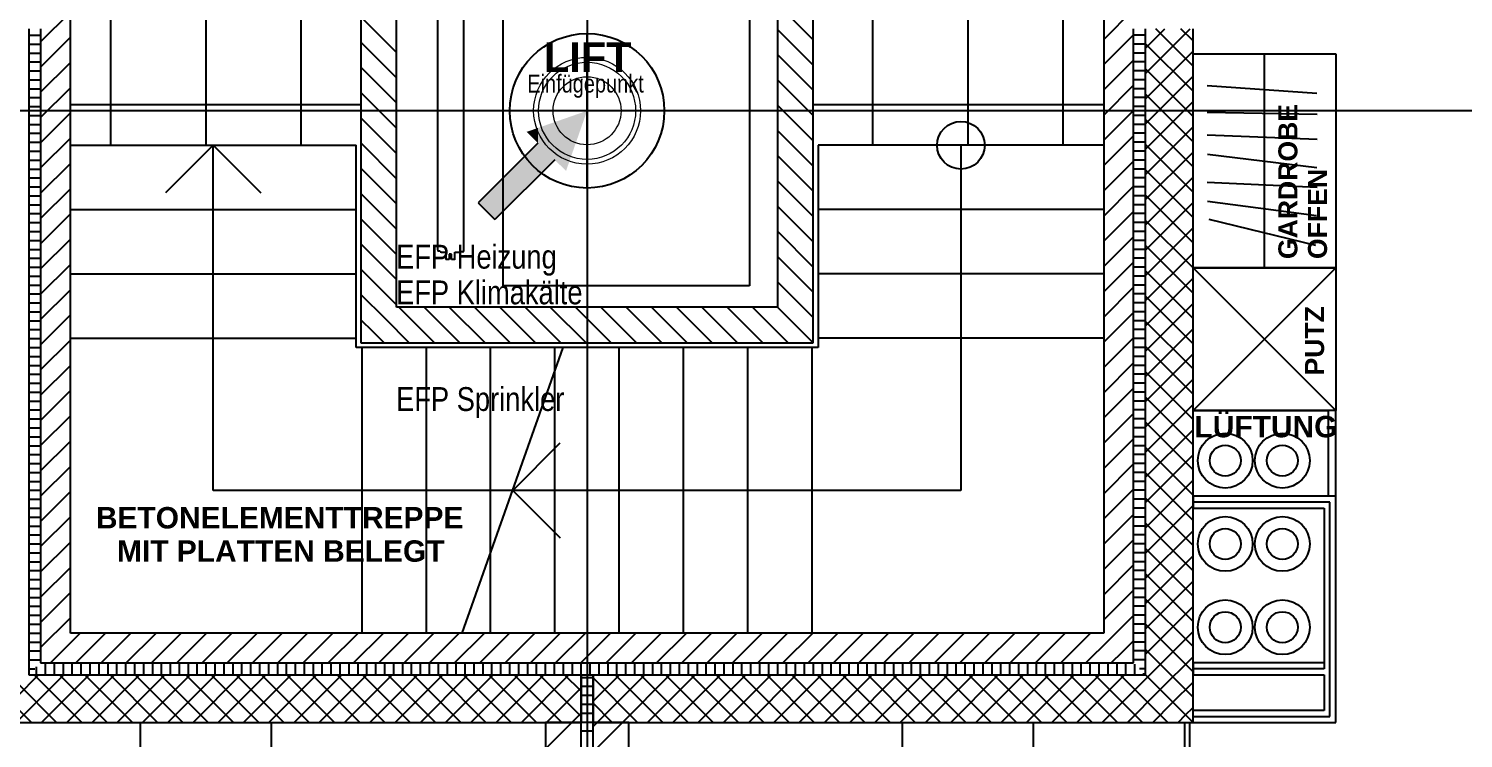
# Model space of a CAD drawing. Extents: x -13068 to 19137, y -13507 to 12485.
# Drawn here: x -2345 to 3680, y -2637 to 345 of the extents above; entities that cross this region are included whole.
import ezdxf

# ---------------------------------------------------------------- set-up
doc = ezdxf.new("R2010")
doc.units = 0
doc.header["$LTSCALE"] = 50
doc.layers.get('0').update_dxf_attribs({"lineweight": 18})
for name, color, linetype, lineweight, true_color in [('A04_1.OGHaus 7$0$010 Aussenwände', 9, 'Continuous', 25, 0x808080), ('A04_1.OGHaus 7$0$015 Innenwände', 9, 'Continuous', 25, 0x808080), ('A04_1.OGHaus 7$0$015 Innenwände Bauteilschraffuren', 9, 'Continuous', 25, 0x808080), ('A04_1.OGHaus 7$0$015 Innenwände Schichttrennlinien', 9, 'Continuous', 25, 0x808080), ('A04_1.OGHaus 7$0$055 Treppen _ Lift', 9, 'Continuous', 25, 0x808080), ('A04_1.OGHaus 7$0$060 Möbel Einbau', 9, 'Continuous', 25, 0x808080), ('A04_1.OGHaus 7$0$090 Schraffuren', 9, 'Continuous', 25, 0x808080), ('A04_1.OGHaus 7$0$090 Schraffuren Bauteilschraffuren', 9, 'Continuous', 25, 0x808080), ('A04_1.OGHaus 7$0$105 Bemassungen Projekt', 9, 'Continuous', 25, 0x808080), ('A04_1.OGHaus 7$0$155 Beschriftungen Projekt', 9, 'Continuous', 25, 0x808080), ('MRI XREF', 9, 'Continuous', 25, 0x808080)]:
    doc.layers.add(name, color=color, linetype=linetype, lineweight=lineweight, true_color=true_color)
for name, color, linetype, lineweight, true_color, plot in [('H-EINFÜGEPUNKT', 240, 'Continuous', 25, 0xff003f, False), ('K-EINFÜGEPUNKT', 7, 'Continuous', 25, 0xfe00fe, False), ('MRI-EINFÜGEPUNKT', 4, 'Continuous', 25, 0x00ffff, False), ('SP-EINFÜGEPUNKT', 7, 'Continuous', 25, 0x999900, False)]:
    doc.layers.add(name, color=color, linetype=linetype, lineweight=lineweight, true_color=true_color, plot=plot)
doc.styles.add('MRI', font='ARIALN.TTF')
doc.styles.get("Standard").update_dxf_attribs({"font": 'ARIALN.TTF'})

# ---------------------------------------------------------------- blocks, each defined once
blk = doc.blocks.new('Blockreferenz-A0MMLJMZLK', base_point=(-251.2, 76.8))
at = {"color": 0, "linetype": 'ByBlock', "lineweight": 0, "insert": (-251.2, 151.8), "char_height": 75, "attachment_point": 1}
blk.add_mtext('{\\W0.8;\\fArial;Einfügepunkt}', dxfattribs=at)
blk = doc.blocks.new('Blockreferenz-A0MMLJN1LK', base_point=(-457.5, -457.5))
at = {"color": 0, "linetype": 'ByBlock', "lineweight": 0}
for points in [[(-206.1, -276.8), (-206.1, -72), (-135.4, -47.3)], [(-206.1, -276.8), (-135.4, -47.3), (-135.4, -206.1)], [(-135.4, -206.1), (-135.4, -47.3), (-88.4, -30.9)], [(-135.4, -206.1), (-88.4, -30.9), (-88.4, -253)], [(-88.4, -253), (-88.4, -30.9), (0, 0)], [(-253, -88.4), (-206.1, -72), (-206.1, -135.4)], [(-253, -323.7), (-253, -182.3), (-206.1, -135.4)], [(-253, -323.7), (-206.1, -135.4), (-206.1, -276.8)], [(-386.8, -457.5), (-386.8, -316.1), (-253, -182.3)], [(-386.8, -457.5), (-253, -182.3), (-253, -323.7)], [(-457.5, -386.8), (-386.8, -316.1), (-386.8, -457.5)]]:
    blk.add_solid(points, dxfattribs=at)
blk = doc.blocks.new('Blockreferenz-A0MMLJN3LK', base_point=(-11667.3, -13506.6))
at = {"layer": 'A04_1.OGHaus 7$0$010 Aussenwände', "color": 0, "linetype": 'ByBlock', "lineweight": -2}
for p, q in [((0, 11415), (0, -11415)), ((11667.3, 0), (-11667.3, 0))]:
    blk.add_line(p, q, dxfattribs=at)
at = {"layer": 'A04_1.OGHaus 7$0$015 Innenwände', "color": 0, "linetype": 'ByBlock', "lineweight": -2}
for p, q in [((-950, 975), (-950, -975)), ((950, -975), (950, 975)), ((-800, -825), (-800, 825)), ((800, 825), (800, -825)), ((-2170, -2195), (-2170, 430)), ((2170, 430), (2170, -2195)), ((2545, -2570), (2545, 345)), ((800, -825), (-800, -825)), ((-950, -975), (950, -975)), ((2545, -1620), (2545, -1645)), ((3145, -1620), (2545, -1620)), ((3145, -2570), (3145, -1620)), ((2545, -1645), (2545, -1670)), ((2545, -1670), (3095, -1670)), ((3095, -1670), (3095, -2345)), ((2170, -2195), (-2170, -2195)), ((2545, -2320), (2545, -2345)), ((3095, -2320), (2545, -2320)), ((2545, -2345), (2545, -2370)), ((3095, -2320), (3095, -2345)), ((2545, -2370), (3095, -2370)), ((3095, -2370), (3095, -2520)), ((2545, -2545), (2545, -2520)), ((3095, -2520), (2545, -2520)), ((-2545, -2570), (-25, -2570)), ((-175, -2570), (-175, -9395)), ((-25, -2570), (-175, -2570)), ((175, -2570), (25, -2570)), ((25, -2570), (2545, -2570)), ((175, -9395), (175, -2570)), ((2545, -2570), (2545, -2545)), ((2545, -2570), (3145, -2570))]:
    blk.add_line(p, q, dxfattribs=at)
at = {"layer": 'A04_1.OGHaus 7$0$015 Innenwände Bauteilschraffuren', "color": 0, "linetype": 'ByBlock', "lineweight": -2}
for p, q in [((800, 448.1), (950, 298.1)), ((2170, 300.2), (2295, 425.2)), ((-2295, 290), (-2170, 415)), ((-950, 395), (-800, 245)), ((-2345, 317.8), (-2295, 317.8)), ((-2295, 183.9), (-2170, 308.9)), ((800, 342), (950, 192)), ((2170, 194.1), (2295, 319.1)), ((2345, 317.8), (2295, 317.8)), ((2345, 263.1), (2426.9, 345)), ((2345, 157), (2533, 345)), ((2545, 188), (2388, 345)), ((2545, 294.1), (2494.1, 345)), ((-2345, 280.3), (-2295, 280.3)), ((-2345, 242.8), (-2295, 242.8)), ((-950, 288.9), (-800, 138.9)), ((2345, 280.3), (2295, 280.3)), ((2345, 242.8), (2295, 242.8)), ((2545, 82), (2345, 282)), ((2345, 50.9), (2545, 250.9)), ((-2345, 205.3), (-2295, 205.3)), ((-2295, 77.8), (-2170, 202.8)), ((-950, 182.9), (-800, 32.9)), ((800, 236), (950, 86)), ((2170, 88.1), (2295, 213.1)), ((2345, 205.3), (2295, 205.3)), ((-2345, 167.8), (-2295, 167.8)), ((-2345, 130.3), (-2295, 130.3)), ((800, 129.9), (950, -20.1)), ((2345, 167.8), (2295, 167.8)), ((2345, 130.3), (2295, 130.3)), ((2545, -24.1), (2345, 175.9)), ((2345, -55.1), (2545, 144.9)), ((-2345, 92.8), (-2295, 92.8)), ((-2295, -28.2), (-2170, 96.8)), ((-950, 76.8), (-800, -73.2)), ((2170, -18), (2295, 107)), ((2345, 92.8), (2295, 92.8)), ((2545, -130.2), (2345, 69.8)), ((-2345, 55.3), (-2295, 55.3)), ((-2345, 17.8), (-2295, 17.8)), ((800, 23.8), (950, -126.2)), ((2170, -124.1), (2295, 0.9)), ((2345, 55.3), (2295, 55.3)), ((2345, 17.8), (2295, 17.8)), ((2345, -161.2), (2545, 38.8)), ((-2345, -19.7), (-2295, -19.7)), ((-2345, -57.2), (-2295, -57.2)), ((-2295, -134.3), (-2170, -9.3)), ((-950, -29.3), (-800, -179.3)), ((2345, -19.7), (2295, -19.7)), ((2345, -57.2), (2295, -57.2)), ((2545, -236.2), (2345, -36.2)), ((-2345, -94.7), (-2295, -94.7)), ((-2295, -240.4), (-2170, -115.4)), ((800, -82.2), (950, -232.2)), ((2170, -230.1), (2295, -105.1)), ((2345, -94.7), (2295, -94.7)), ((2345, -267.3), (2545, -67.3)), ((-2345, -132.2), (-2295, -132.2)), ((-2345, -169.7), (-2295, -169.7)), ((-950, -135.3), (-800, -285.3)), ((2345, -132.2), (2295, -132.2)), ((2345, -169.7), (2295, -169.7)), ((2545, -342.3), (2345, -142.3)), ((2345, -373.3), (2545, -173.3)), ((-2345, -207.2), (-2295, -207.2)), ((-2295, -346.4), (-2170, -221.4)), ((800, -188.3), (950, -338.3)), ((2170, -336.2), (2295, -211.2)), ((2345, -207.2), (2295, -207.2)), ((-2345, -244.7), (-2295, -244.7)), ((-2345, -282.2), (-2295, -282.2)), ((-950, -241.4), (-800, -391.4)), ((800, -294.4), (950, -444.4)), ((2345, -244.7), (2295, -244.7)), ((2345, -282.2), (2295, -282.2)), ((2545, -448.4), (2345, -248.4)), ((2345, -479.4), (2545, -279.4)), ((-2345, -319.7), (-2295, -319.7)), ((-2345, -357.2), (-2295, -357.2)), ((-2295, -452.5), (-2170, -327.5)), ((-950, -347.5), (-800, -497.5)), ((2170, -442.3), (2295, -317.3)), ((2345, -319.7), (2295, -319.7)), ((2345, -357.2), (2295, -357.2)), ((2545, -554.4), (2345, -354.4)), ((-2345, -394.7), (-2295, -394.7)), ((800, -400.4), (950, -550.4)), ((2345, -394.7), (2295, -394.7)), ((2345, -585.5), (2545, -385.5)), ((-2345, -432.2), (-2295, -432.2)), ((-2345, -469.7), (-2295, -469.7)), ((-2295, -558.6), (-2170, -433.6)), ((-950, -453.5), (-800, -603.5)), ((2170, -548.3), (2295, -423.3)), ((2345, -432.2), (2295, -432.2)), ((2345, -469.7), (2295, -469.7)), ((2545, -660.5), (2345, -460.5)), ((-2345, -507.2), (-2295, -507.2)), ((-2295, -664.6), (-2170, -539.6)), ((800, -506.5), (950, -656.5)), ((2170, -654.4), (2295, -529.4)), ((2345, -507.2), (2295, -507.2)), ((2345, -691.5), (2545, -491.5)), ((-2345, -544.7), (-2295, -544.7)), ((-2345, -582.2), (-2295, -582.2)), ((-950, -559.6), (-800, -709.6)), ((2345, -544.7), (2295, -544.7)), ((2345, -582.2), (2295, -582.2)), ((2545, -766.6), (2345, -566.6)), ((2345, -797.6), (2545, -597.6)), ((-2345, -619.7), (-2295, -619.7)), ((-2345, -657.2), (-2295, -657.2)), ((-2295, -770.7), (-2170, -645.7)), ((800, -612.6), (950, -762.6)), ((2170, -760.5), (2295, -635.5)), ((2345, -619.7), (2295, -619.7)), ((2345, -657.2), (2295, -657.2)), ((-2345, -694.7), (-2295, -694.7)), ((-950, -665.7), (-800, -815.7)), ((800, -718.6), (950, -868.6)), ((2345, -694.7), (2295, -694.7)), ((2545, -872.6), (2345, -672.6)), ((2345, -903.7), (2545, -703.7)), ((-2345, -732.2), (-2295, -732.2)), ((-2345, -769.7), (-2295, -769.7)), ((-2295, -876.8), (-2170, -751.8)), ((-950, -771.7), (-848.4, -873.4)), ((2170, -866.5), (2295, -741.5)), ((2345, -732.2), (2295, -732.2)), ((2345, -769.7), (2295, -769.7)), ((2545, -978.7), (2345, -778.7)), ((-2345, -807.2), (-2295, -807.2)), ((-790.7, -825), (-640.7, -975)), ((-684.6, -825), (-534.6, -975)), ((-578.5, -825), (-428.5, -975)), ((-472.5, -825), (-322.5, -975)), ((-366.4, -825), (-216.4, -975)), ((-260.3, -825), (-110.3, -975)), ((-154.3, -825), (-4.3, -975)), ((-48.2, -825), (101.8, -975)), ((57.9, -825), (207.9, -975)), ((163.9, -825), (313.9, -975)), ((270, -825), (420, -975)), ((376.1, -825), (526.1, -975)), ((482.1, -825), (632.1, -975)), ((588.2, -825), (738.2, -975)), ((694.2, -825), (844.2, -975)), ((800, -824.7), (950, -974.7)), ((2345, -807.2), (2295, -807.2)), ((2345, -1009.7), (2545, -809.7)), ((-2345, -844.7), (-2295, -844.7)), ((-2345, -882.2), (-2295, -882.2)), ((-2295, -982.8), (-2170, -857.8)), ((-950, -877.8), (-901.4, -926.4)), ((-848.4, -873.4), (-746.7, -975)), ((2170, -972.6), (2295, -847.6)), ((2345, -844.7), (2295, -844.7)), ((2345, -882.2), (2295, -882.2)), ((2545, -1084.8), (2345, -884.8)), ((-2345, -919.7), (-2295, -919.7)), ((-2345, -957.2), (-2295, -957.2)), ((-2295, -1088.9), (-2170, -963.9)), ((-901.4, -926.4), (-852.8, -975)), ((2170, -1078.7), (2295, -953.7)), ((2345, -919.7), (2295, -919.7)), ((2345, -957.2), (2295, -957.2)), ((2345, -1115.8), (2545, -915.8)), ((-2345, -994.7), (-2295, -994.7)), ((2345, -994.7), (2295, -994.7)), ((2545, -1190.8), (2345, -990.8)), ((2345, -1221.9), (2545, -1021.9)), ((-2345, -1032.2), (-2295, -1032.2)), ((-2345, -1069.7), (-2295, -1069.7)), ((-2295, -1195), (-2170, -1070)), ((2170, -1184.7), (2295, -1059.7)), ((2345, -1032.2), (2295, -1032.2)), ((2345, -1069.7), (2295, -1069.7)), ((-2345, -1107.2), (-2295, -1107.2)), ((-2345, -1144.7), (-2295, -1144.7)), ((2345, -1107.2), (2295, -1107.2)), ((2345, -1144.7), (2295, -1144.7)), ((2545, -1296.9), (2345, -1096.9)), ((2345, -1327.9), (2545, -1127.9)), ((-2345, -1182.2), (-2295, -1182.2)), ((-2295, -1301), (-2170, -1176)), ((2170, -1290.8), (2295, -1165.8)), ((2345, -1182.2), (2295, -1182.2)), ((2545, -1403), (2345, -1203)), ((-2345, -1219.7), (-2295, -1219.7)), ((-2345, -1257.2), (-2295, -1257.2)), ((2345, -1219.7), (2295, -1219.7)), ((2345, -1257.2), (2295, -1257.2)), ((2345, -1434), (2545, -1234)), ((-2345, -1294.7), (-2295, -1294.7)), ((-2295, -1407.1), (-2170, -1282.1)), ((2170, -1396.9), (2295, -1271.9)), ((2345, -1294.7), (2295, -1294.7)), ((2545, -1509), (2345, -1309)), ((-2345, -1332.2), (-2295, -1332.2)), ((-2345, -1369.7), (-2295, -1369.7)), ((2170, -1502.9), (2295, -1377.9)), ((2345, -1332.2), (2295, -1332.2)), ((2345, -1369.7), (2295, -1369.7)), ((2345, -1540.1), (2545, -1340.1)), ((-2345, -1407.2), (-2295, -1407.2)), ((-2345, -1444.7), (-2295, -1444.7)), ((-2295, -1513.2), (-2170, -1388.2)), ((2345, -1407.2), (2295, -1407.2)), ((2345, -1444.7), (2295, -1444.7)), ((2545, -1615.1), (2345, -1415.1)), ((-2345, -1482.2), (-2295, -1482.2)), ((-2295, -1619.2), (-2170, -1494.2)), ((2170, -1609), (2295, -1484)), ((2345, -1482.2), (2295, -1482.2)), ((2345, -1646.1), (2545, -1446.1)), ((-2345, -1519.7), (-2295, -1519.7)), ((-2345, -1557.2), (-2295, -1557.2)), ((2345, -1519.7), (2295, -1519.7)), ((2345, -1557.2), (2295, -1557.2)), ((2545, -1721.2), (2345, -1521.2)), ((2345, -1752.2), (2545, -1552.2)), ((-2345, -1594.7), (-2295, -1594.7)), ((-2295, -1725.3), (-2170, -1600.3)), ((2170, -1715.1), (2295, -1590.1)), ((2345, -1594.7), (2295, -1594.7)), ((-2345, -1632.2), (-2295, -1632.2)), ((-2345, -1669.7), (-2295, -1669.7)), ((2345, -1632.2), (2295, -1632.2)), ((2345, -1669.7), (2295, -1669.7)), ((2545, -1827.2), (2345, -1627.2)), ((2345, -1858.3), (2545, -1658.3)), ((-2345, -1707.2), (-2295, -1707.2)), ((-2345, -1744.7), (-2295, -1744.7)), ((-2295, -1831.4), (-2170, -1706.4)), ((2170, -1821.1), (2295, -1696.1)), ((2345, -1707.2), (2295, -1707.2)), ((2345, -1744.7), (2295, -1744.7)), ((2545, -1933.3), (2345, -1733.3)), ((-2345, -1782.2), (-2295, -1782.2)), ((2170, -1927.2), (2295, -1802.2)), ((2345, -1782.2), (2295, -1782.2)), ((2345, -1964.3), (2545, -1764.3)), ((-2345, -1819.7), (-2295, -1819.7)), ((-2345, -1857.2), (-2295, -1857.2)), ((-2295, -1937.4), (-2170, -1812.4)), ((2345, -1819.7), (2295, -1819.7)), ((2345, -1857.2), (2295, -1857.2)), ((2545, -2039.4), (2345, -1839.4)), ((-2345, -1894.7), (-2295, -1894.7)), ((-2295, -2043.5), (-2170, -1918.5)), ((2170, -2033.3), (2295, -1908.3)), ((2345, -1894.7), (2295, -1894.7)), ((2345, -2070.4), (2545, -1870.4)), ((-2345, -1932.2), (-2295, -1932.2)), ((-2345, -1969.7), (-2295, -1969.7)), ((2345, -1932.2), (2295, -1932.2)), ((2345, -1969.7), (2295, -1969.7)), ((2545, -2145.4), (2345, -1945.4)), ((2345, -2176.5), (2545, -1976.5)), ((-2345, -2007.2), (-2295, -2007.2)), ((-2345, -2044.7), (-2295, -2044.7)), ((-2295, -2149.6), (-2170, -2024.6)), ((2170, -2139.3), (2295, -2014.3)), ((2345, -2007.2), (2295, -2007.2)), ((2345, -2044.7), (2295, -2044.7)), ((-2345, -2082.2), (-2295, -2082.2)), ((2345, -2082.2), (2295, -2082.2)), ((2545, -2251.5), (2345, -2051.5)), ((2345, -2282.5), (2545, -2082.5)), ((-2345, -2119.7), (-2295, -2119.7)), ((-2345, -2157.2), (-2295, -2157.2)), ((-2295, -2255.6), (-2170, -2130.6)), ((2195.2, -2220.2), (2295, -2120.4)), ((2345, -2119.7), (2295, -2119.7)), ((2345, -2157.2), (2295, -2157.2)), ((2545, -2357.6), (2345, -2157.6)), ((-2345, -2194.7), (-2295, -2194.7)), ((-2253.3, -2320), (-2128.3, -2195)), ((-2147.2, -2320), (-2022.2, -2195)), ((-2041.2, -2320), (-1916.2, -2195)), ((-1935.1, -2320), (-1810.1, -2195)), ((-1829, -2320), (-1704, -2195)), ((-1723, -2320), (-1598, -2195)), ((-1616.9, -2320), (-1491.9, -2195)), ((-1510.8, -2320), (-1385.8, -2195)), ((-1404.8, -2320), (-1279.8, -2195)), ((-1298.7, -2320), (-1173.7, -2195)), ((-1192.6, -2320), (-1067.6, -2195)), ((-1086.6, -2320), (-961.6, -2195)), ((-980.5, -2320), (-855.5, -2195)), ((-874.5, -2320), (-749.5, -2195)), ((-768.4, -2320), (-643.4, -2195)), ((-662.3, -2320), (-537.3, -2195)), ((-556.3, -2320), (-431.3, -2195)), ((-450.2, -2320), (-325.2, -2195)), ((-344.1, -2320), (-219.1, -2195)), ((-238.1, -2320), (-113.1, -2195)), ((-132, -2320), (-7, -2195)), ((-25.9, -2320), (99.1, -2195)), ((80.1, -2320), (205.1, -2195)), ((186.2, -2320), (311.2, -2195)), ((292.3, -2320), (417.3, -2195)), ((398.3, -2320), (523.3, -2195)), ((504.4, -2320), (629.4, -2195)), ((610.5, -2320), (735.5, -2195)), ((716.5, -2320), (841.5, -2195)), ((822.6, -2320), (947.6, -2195)), ((928.7, -2320), (1053.7, -2195)), ((1034.7, -2320), (1159.7, -2195)), ((1140.8, -2320), (1265.8, -2195)), ((1246.9, -2320), (1371.9, -2195)), ((1352.9, -2320), (1477.9, -2195)), ((1459, -2320), (1584, -2195)), ((1565.1, -2320), (1690.1, -2195)), ((1671.1, -2320), (1796.1, -2195)), ((1777.2, -2320), (1902.2, -2195)), ((1883.3, -2320), (2008.3, -2195)), ((1989.3, -2320), (2114.3, -2195)), ((2095.4, -2320), (2195.2, -2220.2)), ((2248.2, -2273.2), (2295, -2226.5)), ((2345, -2194.7), (2295, -2194.7)), ((2354.3, -2379.3), (2545, -2188.6)), ((-2345, -2232.2), (-2295, -2232.2)), ((-2345, -2269.7), (-2295, -2269.7)), ((2201.5, -2320), (2248.2, -2273.2)), ((2345, -2232.2), (2295, -2232.2)), ((2345, -2269.7), (2295, -2269.7)), ((2545, -2463.6), (2345, -2263.6)), ((-2345, -2307.2), (-2295, -2307.2)), ((-2345, -2344.7), (-2319.7, -2344.7)), ((-2311.8, -2370), (-2311.8, -2336.8)), ((-2274.3, -2370), (-2274.3, -2320)), ((-2236.8, -2370), (-2236.8, -2320)), ((-2199.3, -2370), (-2199.3, -2320)), ((-2161.8, -2370), (-2161.8, -2320)), ((-2124.3, -2370), (-2124.3, -2320)), ((-2086.8, -2370), (-2086.8, -2320)), ((-2049.3, -2370), (-2049.3, -2320)), ((-2011.8, -2370), (-2011.8, -2320)), ((-1974.3, -2370), (-1974.3, -2320)), ((-1936.8, -2370), (-1936.8, -2320)), ((-1899.3, -2370), (-1899.3, -2320)), ((-1861.8, -2370), (-1861.8, -2320)), ((-1824.3, -2370), (-1824.3, -2320)), ((-1786.8, -2370), (-1786.8, -2320)), ((-1749.3, -2370), (-1749.3, -2320)), ((-1711.8, -2370), (-1711.8, -2320)), ((-1674.3, -2370), (-1674.3, -2320)), ((-1636.8, -2370), (-1636.8, -2320)), ((-1599.3, -2370), (-1599.3, -2320)), ((-1561.8, -2370), (-1561.8, -2320)), ((-1524.3, -2370), (-1524.3, -2320)), ((-1486.8, -2370), (-1486.8, -2320)), ((-1449.3, -2370), (-1449.3, -2320)), ((-1411.8, -2370), (-1411.8, -2320)), ((-1374.3, -2370), (-1374.3, -2320)), ((-1336.8, -2370), (-1336.8, -2320)), ((-1299.3, -2370), (-1299.3, -2320)), ((-1261.8, -2370), (-1261.8, -2320)), ((-1224.3, -2370), (-1224.3, -2320)), ((-1186.8, -2370), (-1186.8, -2320)), ((-1149.3, -2370), (-1149.3, -2320)), ((-1111.8, -2370), (-1111.8, -2320)), ((-1074.3, -2370), (-1074.3, -2320)), ((-1036.8, -2370), (-1036.8, -2320)), ((-999.3, -2370), (-999.3, -2320)), ((-961.8, -2370), (-961.8, -2320)), ((-924.3, -2370), (-924.3, -2320)), ((-886.8, -2370), (-886.8, -2320)), ((-849.3, -2370), (-849.3, -2320)), ((-811.8, -2370), (-811.8, -2320)), ((-774.3, -2370), (-774.3, -2320)), ((-736.8, -2370), (-736.8, -2320)), ((-699.3, -2370), (-699.3, -2320)), ((-661.8, -2370), (-661.8, -2320)), ((-624.3, -2370), (-624.3, -2320)), ((-586.8, -2370), (-586.8, -2320)), ((-549.3, -2370), (-549.3, -2320)), ((-511.8, -2370), (-511.8, -2320)), ((-474.3, -2370), (-474.3, -2320)), ((-436.8, -2370), (-436.8, -2320)), ((-399.3, -2370), (-399.3, -2320)), ((-361.8, -2370), (-361.8, -2320)), ((-324.3, -2370), (-324.3, -2320)), ((-286.8, -2370), (-286.8, -2320)), ((-249.3, -2370), (-249.3, -2320)), ((-211.8, -2370), (-211.8, -2320)), ((-174.3, -2370), (-174.3, -2320)), ((-136.8, -2370), (-136.8, -2320)), ((-99.3, -2370), (-99.3, -2320)), ((-61.8, -2370), (-61.8, -2320)), ((-24.3, -2370), (-24.3, -2320)), ((13.2, -2370), (13.2, -2320)), ((50.7, -2370), (50.7, -2320)), ((88.2, -2370), (88.2, -2320)), ((125.7, -2370), (125.7, -2320)), ((163.2, -2370), (163.2, -2320)), ((200.7, -2370), (200.7, -2320)), ((238.2, -2370), (238.2, -2320)), ((275.7, -2370), (275.7, -2320)), ((313.2, -2370), (313.2, -2320)), ((350.7, -2370), (350.7, -2320)), ((388.2, -2370), (388.2, -2320)), ((425.7, -2370), (425.7, -2320)), ((463.2, -2370), (463.2, -2320)), ((500.7, -2370), (500.7, -2320)), ((538.2, -2370), (538.2, -2320)), ((575.7, -2370), (575.7, -2320)), ((613.2, -2370), (613.2, -2320)), ((650.7, -2370), (650.7, -2320)), ((688.2, -2370), (688.2, -2320)), ((725.7, -2370), (725.7, -2320)), ((763.2, -2370), (763.2, -2320)), ((800.7, -2370), (800.7, -2320)), ((838.2, -2370), (838.2, -2320)), ((875.7, -2370), (875.7, -2320)), ((913.2, -2370), (913.2, -2320)), ((950.7, -2370), (950.7, -2320)), ((988.2, -2370), (988.2, -2320)), ((1025.7, -2370), (1025.7, -2320)), ((1063.2, -2370), (1063.2, -2320)), ((1100.7, -2370), (1100.7, -2320)), ((1138.2, -2370), (1138.2, -2320)), ((1175.7, -2370), (1175.7, -2320)), ((1213.2, -2370), (1213.2, -2320)), ((1250.7, -2370), (1250.7, -2320)), ((1288.2, -2370), (1288.2, -2320)), ((1325.7, -2370), (1325.7, -2320)), ((1363.2, -2370), (1363.2, -2320)), ((1400.7, -2370), (1400.7, -2320)), ((1438.2, -2370), (1438.2, -2320)), ((1475.7, -2370), (1475.7, -2320)), ((1513.2, -2370), (1513.2, -2320)), ((1550.7, -2370), (1550.7, -2320)), ((1588.2, -2370), (1588.2, -2320)), ((1625.7, -2370), (1625.7, -2320)), ((1663.2, -2370), (1663.2, -2320)), ((1700.7, -2370), (1700.7, -2320)), ((1738.2, -2370), (1738.2, -2320)), ((1775.7, -2370), (1775.7, -2320)), ((1813.2, -2370), (1813.2, -2320)), ((1850.7, -2370), (1850.7, -2320)), ((1888.2, -2370), (1888.2, -2320)), ((1925.7, -2370), (1925.7, -2320)), ((1963.2, -2370), (1963.2, -2320)), ((2000.7, -2370), (2000.7, -2320)), ((2038.2, -2370), (2038.2, -2320)), ((2075.7, -2370), (2075.7, -2320)), ((2113.2, -2370), (2113.2, -2320)), ((2150.7, -2370), (2150.7, -2320)), ((2188.2, -2370), (2188.2, -2320)), ((2225.7, -2370), (2225.7, -2320)), ((2263.2, -2370), (2263.2, -2320)), ((2345, -2307.2), (2295, -2307.2)), ((2300.7, -2370), (2300.7, -2325.7)), ((2345, -2344.7), (2319.7, -2344.7)), ((2407.3, -2432.3), (2545, -2294.7)), ((-2503.3, -2570), (-2303.3, -2370)), ((-2397.2, -2570), (-2197.2, -2370)), ((-2121.6, -2570), (-2321.6, -2370)), ((-2291.2, -2570), (-2091.2, -2370)), ((-2015.5, -2570), (-2215.5, -2370)), ((-2185.1, -2570), (-1985.1, -2370)), ((-1909.5, -2570), (-2109.5, -2370)), ((-2079, -2570), (-1879, -2370)), ((-1803.4, -2570), (-2003.4, -2370)), ((-1973, -2570), (-1773, -2370)), ((-1697.3, -2570), (-1897.3, -2370)), ((-1866.9, -2570), (-1666.9, -2370)), ((-1591.3, -2570), (-1791.3, -2370)), ((-1760.8, -2570), (-1560.8, -2370)), ((-1485.2, -2570), (-1685.2, -2370)), ((-1654.8, -2570), (-1454.8, -2370)), ((-1379.1, -2570), (-1579.1, -2370)), ((-1548.7, -2570), (-1348.7, -2370)), ((-1273.1, -2570), (-1473.1, -2370)), ((-1442.6, -2570), (-1242.6, -2370)), ((-1167, -2570), (-1367, -2370)), ((-1336.6, -2570), (-1136.6, -2370)), ((-1060.9, -2570), (-1260.9, -2370)), ((-1230.5, -2570), (-1030.5, -2370)), ((-954.9, -2570), (-1154.9, -2370)), ((-1124.5, -2570), (-924.5, -2370)), ((-848.8, -2570), (-1048.8, -2370)), ((-1018.4, -2570), (-818.4, -2370)), ((-742.7, -2570), (-942.7, -2370)), ((-912.3, -2570), (-712.3, -2370)), ((-636.7, -2570), (-836.7, -2370)), ((-806.3, -2570), (-606.3, -2370)), ((-530.6, -2570), (-730.6, -2370)), ((-700.2, -2570), (-500.2, -2370)), ((-424.5, -2570), (-624.5, -2370)), ((-594.1, -2570), (-394.1, -2370)), ((-318.5, -2570), (-518.5, -2370)), ((-488.1, -2570), (-288.1, -2370)), ((-212.4, -2570), (-412.4, -2370)), ((-382, -2570), (-182, -2370)), ((-106.3, -2570), (-306.3, -2370)), ((-275.9, -2570), (-75.9, -2370)), ((-25, -2545.3), (-200.3, -2370)), ((-25, -2439.2), (-94.2, -2370)), ((25, -2382.2), (-25, -2382.2)), ((25, -2375.1), (30.1, -2370)), ((25, -2481.2), (136.2, -2370)), ((211.9, -2570), (25, -2383.1)), ((42.3, -2570), (242.3, -2370)), ((317.9, -2570), (117.9, -2370)), ((148.3, -2570), (348.3, -2370)), ((424, -2570), (224, -2370)), ((254.4, -2570), (454.4, -2370)), ((530.1, -2570), (330.1, -2370)), ((360.5, -2570), (560.5, -2370)), ((636.1, -2570), (436.1, -2370)), ((466.5, -2570), (666.5, -2370)), ((742.2, -2570), (542.2, -2370)), ((572.6, -2570), (772.6, -2370)), ((848.3, -2570), (648.3, -2370)), ((678.7, -2570), (878.7, -2370)), ((954.3, -2570), (754.3, -2370)), ((784.7, -2570), (984.7, -2370)), ((1060.4, -2570), (860.4, -2370)), ((890.8, -2570), (1090.8, -2370)), ((1166.5, -2570), (966.5, -2370)), ((996.9, -2570), (1196.9, -2370)), ((1272.5, -2570), (1072.5, -2370)), ((1102.9, -2570), (1302.9, -2370)), ((1378.6, -2570), (1178.6, -2370)), ((1209, -2570), (1409, -2370)), ((1484.7, -2570), (1284.7, -2370)), ((1315.1, -2570), (1515.1, -2370)), ((1590.7, -2570), (1390.7, -2370)), ((1421.1, -2570), (1621.1, -2370)), ((1696.8, -2570), (1496.8, -2370)), ((1527.2, -2570), (1727.2, -2370)), ((1802.9, -2570), (1602.9, -2370)), ((1633.3, -2570), (1833.3, -2370)), ((1908.9, -2570), (1708.9, -2370)), ((1739.3, -2570), (1939.3, -2370)), ((2015, -2570), (1815, -2370)), ((1845.4, -2570), (2045.4, -2370)), ((2121.1, -2570), (1921.1, -2370)), ((1951.5, -2570), (2151.5, -2370)), ((2227.1, -2570), (2027.1, -2370)), ((2057.5, -2570), (2257.5, -2370)), ((2333.2, -2570), (2133.2, -2370)), ((2163.6, -2570), (2354.3, -2379.3)), ((2439.2, -2570), (2239.2, -2370)), ((2338.2, -2370), (2338.2, -2363.2)), ((2545, -2569.7), (2345, -2369.7)), ((2460.4, -2485.4), (2545, -2400.7)), ((-2333.7, -2570), (-2439.4, -2464.4)), ((-2227.7, -2570), (-2386.3, -2411.3)), ((-169.9, -2570), (-25, -2425.1)), ((25, -2419.7), (-25, -2419.7)), ((25, -2457.2), (-25, -2457.2)), ((2269.7, -2570), (2407.3, -2432.3)), ((25, -2494.7), (-25, -2494.7)), ((105.8, -2570), (25, -2489.2)), ((2375.7, -2570), (2460.4, -2485.4)), ((2513.4, -2538.4), (2545, -2506.8)), ((-175, -2575.1), (-169.9, -2570)), ((-175, -2681.2), (-63.8, -2570)), ((-63.8, -2570), (-25, -2531.2)), ((25, -2532.2), (-25, -2532.2)), ((25, -2569.7), (-25, -2569.7)), ((25, -2587.3), (42.3, -2570)), ((25, -2693.3), (148.3, -2570)), ((2481.8, -2570), (2513.4, -2538.4)), ((25, -2607.2), (-25, -2607.2))]:
    blk.add_line(p, q, dxfattribs=at)
at = {"layer": 'A04_1.OGHaus 7$0$015 Innenwände Schichttrennlinien', "color": 0, "linetype": 'ByBlock', "lineweight": -2}
for p, q in [((-2345, 345), (-2345, -2370)), ((-2295, 345), (-2295, -2320)), ((2295, -2320), (2295, 345)), ((2345, -2370), (2345, 345)), ((3120, -1645), (2545, -1645)), ((3120, -2545), (3120, -1645)), ((-2295, -2320), (2295, -2320)), ((3095, -2345), (2545, -2345)), ((-2345, -2370), (-25, -2370)), ((-25, -2370), (-25, -2570)), ((25, -2570), (25, -2370)), ((25, -2370), (2345, -2370)), ((-25, -9395), (-25, -2570)), ((25, -9395), (25, -2570)), ((2545, -2545), (3120, -2545))]:
    blk.add_line(p, q, dxfattribs=at)
at = {"layer": 'A04_1.OGHaus 7$0$055 Treppen _ Lift', "color": 0, "linetype": 'ByBlock', "lineweight": -2}
for p, q in [((-2170, -2195), (-2170, -145)), ((-2170, -145), (-970, -145)), ((-2170, -145), (-970, -145)), ((-1570, -145), (-1770, -345)), ((-1570, -1595), (-1570, -145)), ((-1570, -145), (-1370, -345)), ((-970, -995), (-970, -145)), ((2170, -145), (970, -145)), ((970, -145), (970, -995)), ((2170, -145), (970, -145)), ((2170, -145), (970, -145)), ((2170, -145), (970, -145)), ((970, -145), (970, -995)), ((2170, -145), (970, -145)), ((2170, -145), (970, -145)), ((1570, -145), (1570, -1595)), ((1570, -145), (1570, -1595)), ((2170, -145), (2170, -2195)), ((2170, -145), (2170, -2195)), ((-2170, -415), (-970, -415)), ((-2170, -415), (-970, -415)), ((2170, -415), (970, -415)), ((2170, -415), (970, -415)), ((2170, -415), (970, -415)), ((2170, -415), (970, -415)), ((-2170, -685), (-970, -685)), ((-2170, -685), (-970, -685)), ((2170, -685), (970, -685)), ((2170, -685), (970, -685)), ((2170, -685), (970, -685)), ((2170, -685), (970, -685)), ((-2170, -955), (-970, -955)), ((-2170, -955), (-970, -955)), ((2170, -955), (970, -955)), ((2170, -955), (970, -955)), ((2170, -955), (970, -955)), ((2170, -955), (970, -955)), ((970, -995), (-970, -995)), ((-945, -2195), (-945, -995)), ((-945, -2195), (-945, -995)), ((-675, -2195), (-675, -995)), ((-675, -2195), (-675, -995)), ((-524, -2195), (-100.8, -995)), ((-405, -2195), (-405, -995)), ((-405, -2195), (-405, -995)), ((-135, -2195), (-135, -995)), ((-135, -2195), (-135, -995)), ((970, -995), (-100.8, -995)), ((135, -2195), (135, -995)), ((135, -2195), (135, -995)), ((135, -2195), (135, -995)), ((135, -2195), (135, -995)), ((405, -2195), (405, -995)), ((405, -2195), (405, -995)), ((405, -2195), (405, -995)), ((405, -2195), (405, -995)), ((675, -2195), (675, -995)), ((675, -2195), (675, -995)), ((675, -2195), (675, -995)), ((675, -2195), (675, -995)), ((945, -2195), (945, -995)), ((945, -2195), (945, -995)), ((945, -2195), (945, -995)), ((945, -2195), (945, -995)), ((-135, -2195), (-135, -1092)), ((-135, -2195), (-135, -1092)), ((-312.4, -1595), (-112.4, -1395)), ((1570, -1595), (-1570, -1595)), ((1570, -1595), (-312.4, -1595)), ((-312.4, -1595), (-112.4, -1795)), ((-405, -2195), (-405, -1857.5)), ((-405, -2195), (-405, -1857.5)), ((2170, -2195), (-2170, -2195)), ((2170, -2195), (-524, -2195))]:
    blk.add_line(p, q, dxfattribs=at)
blk.add_circle((1570, -145), 100, dxfattribs=at)
blk.add_circle((1570, -145), 100, dxfattribs=at)
at = {"layer": 'A04_1.OGHaus 7$0$060 Möbel Einbau', "color": 0, "linetype": 'ByBlock', "lineweight": -2}
for p, q in [((-352.9, -735), (-352.9, 665)), ((682.4, 665), (682.4, -735)), ((-627.8, 513.8), (-627.8, -583.8)), ((-517.6, -583.5), (-517.6, 513.5)), ((2545, 240), (3145, 240)), ((2545, -660), (2545, 240)), ((2845, -660), (2845, 240)), ((3145, 240), (3145, -660)), ((2604.7, 105.6), (3065.3, 74.4)), ((2604.2, -5.9), (3065.8, -14.1)), ((2604.3, -100.8), (3065.7, -119.2)), ((2605.8, -182.1), (3064.2, -237.9)), ((2604.4, -299.5), (3065.6, -320.5)), ((2606.1, -379.7), (3063.9, -440.3)), ((2610.7, -455.3), (3059.3, -564.7)), ((-617.4, -589.5), (-622.4, -589.5)), ((-617.4, -592.5), (-617.4, -589.5)), ((-617.4, -592.5), (-613.2, -592.5)), ((-613.2, -593.5), (-613.2, -592.5)), ((-613.2, -593.5), (-592.9, -593.5)), ((-592.9, -593.5), (-592.9, -623.3)), ((-555.3, -593.5), (-535.1, -593.5)), ((-555.3, -623.3), (-555.3, -593.5)), ((-535.1, -593.5), (-535.1, -592.5)), ((-523, -592.5), (-535.1, -592.5)), ((-517.6, -586.8), (-517.6, -583.5)), ((-592.9, -623.3), (-592.5, -623.3)), ((-592.5, -623.3), (-592.5, -625.5)), ((-579.8, -625.5), (-592.5, -625.5)), ((-579.8, -625.5), (-578.8, -624.5)), ((-578.8, -603), (-578.8, -624.5)), ((-569.4, -603), (-578.8, -603)), ((-569.4, -624.5), (-569.4, -603)), ((-568.5, -625.5), (-569.4, -624.5)), ((-555.8, -625.5), (-568.5, -625.5)), ((-555.8, -623.3), (-555.8, -625.5)), ((-555.8, -623.3), (-555.3, -623.3)), ((3145, -660), (2545, -660)), ((2545, -660), (3145, -660)), ((2545, -1260), (2545, -660)), ((3145, -660), (2545, -1260)), ((3145, -1260), (2545, -660)), ((3145, -660), (3145, -1260)), ((682.4, -735), (-352.9, -735)), ((3145, -1260), (2545, -1260)), ((3145, -1620), (3145, -1260)), ((-1875, -3170), (-1875, -2570)), ((-1325, -3170), (-1325, -2570)), ((1325, -3170), (1325, -2570)), ((1875, -3170), (1875, -2570)), ((2510, -5115), (2510, -2570)), ((2530, -2570), (2530, -5115))]:
    blk.add_line(p, q, dxfattribs=at)
for centre, radius in [((2680, -1470), 115), ((2920, -1470), 115), ((2680, -1470), 65), ((2920, -1470), 65), ((2680, -1820), 115), ((2920, -1820), 115), ((2680, -1820), 65), ((2920, -1820), 65), ((2680, -2170), 115), ((2680, -2170), 65), ((2920, -2170), 115), ((2920, -2170), 65)]:
    blk.add_circle(centre, radius, dxfattribs=at)
for centre, start_param, end_param in [((-622.4, -583.8), 1.570796, 3.141593), ((-523, -586.8), 3.141593, 4.712389)]:
    blk.add_ellipse(centre, major_axis=(0, 5.7), ratio=0.941176, start_param=start_param, end_param=end_param, dxfattribs=at)
at = {"layer": 'A04_1.OGHaus 7$0$090 Schraffuren', "color": 0, "linetype": 'ByBlock', "lineweight": -2}
for p, q in [((1200, -145), (1200, 2505)), ((1600, -145), (1600, 2505)), ((2000, -145), (2000, 2505)), ((-2000, -145), (-2000, 2380)), ((-1600, -145), (-1600, 2380)), ((-1200, -145), (-1200, 2380)), ((-950.8, 25), (-2170, 25)), ((2170, 25), (950, 25))]:
    blk.add_line(p, q, dxfattribs=at)
at = {"layer": 'A04_1.OGHaus 7$0$090 Schraffuren Bauteilschraffuren', "color": 0, "linetype": 'ByBlock', "lineweight": -2}
for p, q in [((2545, -1260), (3111.9, -1260)), ((2545, -1620), (2545, -1260)), ((3111.9, -1260), (3111.9, -1620)), ((3111.9, -1620), (2545, -1620)), ((-25, -2370), (25, -2370)), ((-25, -2570), (-25, -2370)), ((25, -2370), (25, -2570)), ((25, -2570), (-25, -2570))]:
    blk.add_line(p, q, dxfattribs=at)
at = {"layer": 'A04_1.OGHaus 7$0$105 Bemassungen Projekt', "color": 0, "lineweight": -2, "insert": (-181.5, 288), "char_height": 125, "attachment_point": 1}
blk.add_mtext('{\\fArial|b1|i0;LIFT}', dxfattribs=at)
at = {"layer": 'A04_1.OGHaus 7$0$155 Beschriftungen Projekt', "color": 0, "lineweight": -2, "char_height": 80, "attachment_point": 1, "rotation": 90}
for s, insert in [('{\\fArial|b1|i0;GARDROBE}', (2903.2, -623.1)), ('{\\fArial|b1|i0;OFFEN}', (3027.7, -623)), ('{\\fArial|b1|i0;PUTZ}', (3015.2, -1112.3))]:
    blk.add_mtext(s, dxfattribs=dict(at, insert=insert))
at = {"layer": 'A04_1.OGHaus 7$0$155 Beschriftungen Projekt', "color": 0, "lineweight": -2, "char_height": 90, "attachment_point": 1}
for s, insert in [('{\\fArial|b1|i0;LÜFTUNG}', (2550.8, -1282)), ('{\\fArial|b1|i0;BETONELEMENTTREPPE}', (-2062.9, -1664.9)), ('{\\fArial|b1|i0;MIT PLATTEN BELEGT}', (-1974.3, -1804.8))]:
    blk.add_mtext(s, dxfattribs=dict(at, insert=insert))

msp = doc.modelspace()

# ---------------------------------------------------------------- hatches: boundary and pattern name
at = {"layer": 'MRI-EINFÜGEPUNKT'}
msp.add_hatch(color=256, dxfattribs=at).paths.add_polyline_path([(-253, -88.4), (-206.1, -135.4), (-457.5, -386.8), (-386.8, -457.5), (-135.4, -206.1), (-88.4, -253), (0, 0)])

# ---------------------------------------------------------------- linework, layer by layer
at = {"layer": 'H-EINFÜGEPUNKT', "lineweight": 15}
for p, q in [((0, 336.7), (0, -336.7)), ((-336.7, 0), (336.7, 0))]:
    msp.add_line(p, q, dxfattribs=at)
msp.add_circle((0, 0), 224.4, dxfattribs=at)
at = {"layer": 'K-EINFÜGEPUNKT', "lineweight": 15}
for p, q in [((0, 306.1), (0, -306.1)), ((-306.1, 0), (306.1, 0))]:
    msp.add_line(p, q, dxfattribs=at)
msp.add_circle((0, 0), 204, dxfattribs=at)
at = {"layer": 'MRI-EINFÜGEPUNKT'}
for p, q in [((0, -324.5), (0, 324.5)), ((324.5, 0), (-324.5, 0)), ((-206.1, -135.4), (-457.5, -386.8)), ((-206.1, -135.4), (-457.5, -386.8)), ((-135.4, -206.1), (-386.8, -457.5)), ((-135.4, -206.1), (-386.8, -457.5)), ((-457.5, -386.8), (-386.8, -457.5)), ((-457.5, -386.8), (-386.8, -457.5))]:
    msp.add_line(p, q, dxfattribs=at)
msp.add_circle((0, 0), 324.5, dxfattribs=at)
at = {"layer": 'SP-EINFÜGEPUNKT', "lineweight": 15}
for p, q in [((0, 214.2), (0, -214.2)), ((-214.2, 0), (214.2, 0))]:
    msp.add_line(p, q, dxfattribs=at)
msp.add_circle((0, 0), 142.8, dxfattribs=at)

# ---------------------------------------------------------------- block references
at = {"layer": 'MRI XREF'}
msp.add_blockref('Blockreferenz-A0MMLJN3LK', (-11667.3, -13506.6), dxfattribs=at)
at = {"layer": 'MRI-EINFÜGEPUNKT'}
for name, p in [('Blockreferenz-A0MMLJMZLK', (-251.2, 76.8)), ('Blockreferenz-A0MMLJN1LK', (-457.5, -457.5))]:
    msp.add_blockref(name, p, dxfattribs=at)

# ---------------------------------------------------------------- texts
at = {"layer": 'H-EINFÜGEPUNKT', "insert": (-802.1, -563.1), "char_height": 100, "width": 750.278, "attachment_point": 1, "style": 'MRI'}
msp.add_mtext('EFP Heizung', dxfattribs=at)
at = {"layer": 'K-EINFÜGEPUNKT', "insert": (-802.1, -713.1), "char_height": 100, "width": 813.949, "attachment_point": 1, "style": 'MRI'}
msp.add_mtext('EFP Klimakälte', dxfattribs=at)
at = {"layer": 'SP-EINFÜGEPUNKT', "insert": (-802.1, -1161.2), "char_height": 100, "width": 801.768, "attachment_point": 1, "style": 'MRI'}
msp.add_mtext('EFP Sprinkler', dxfattribs=at)

doc.saveas('drawing.dxf')
